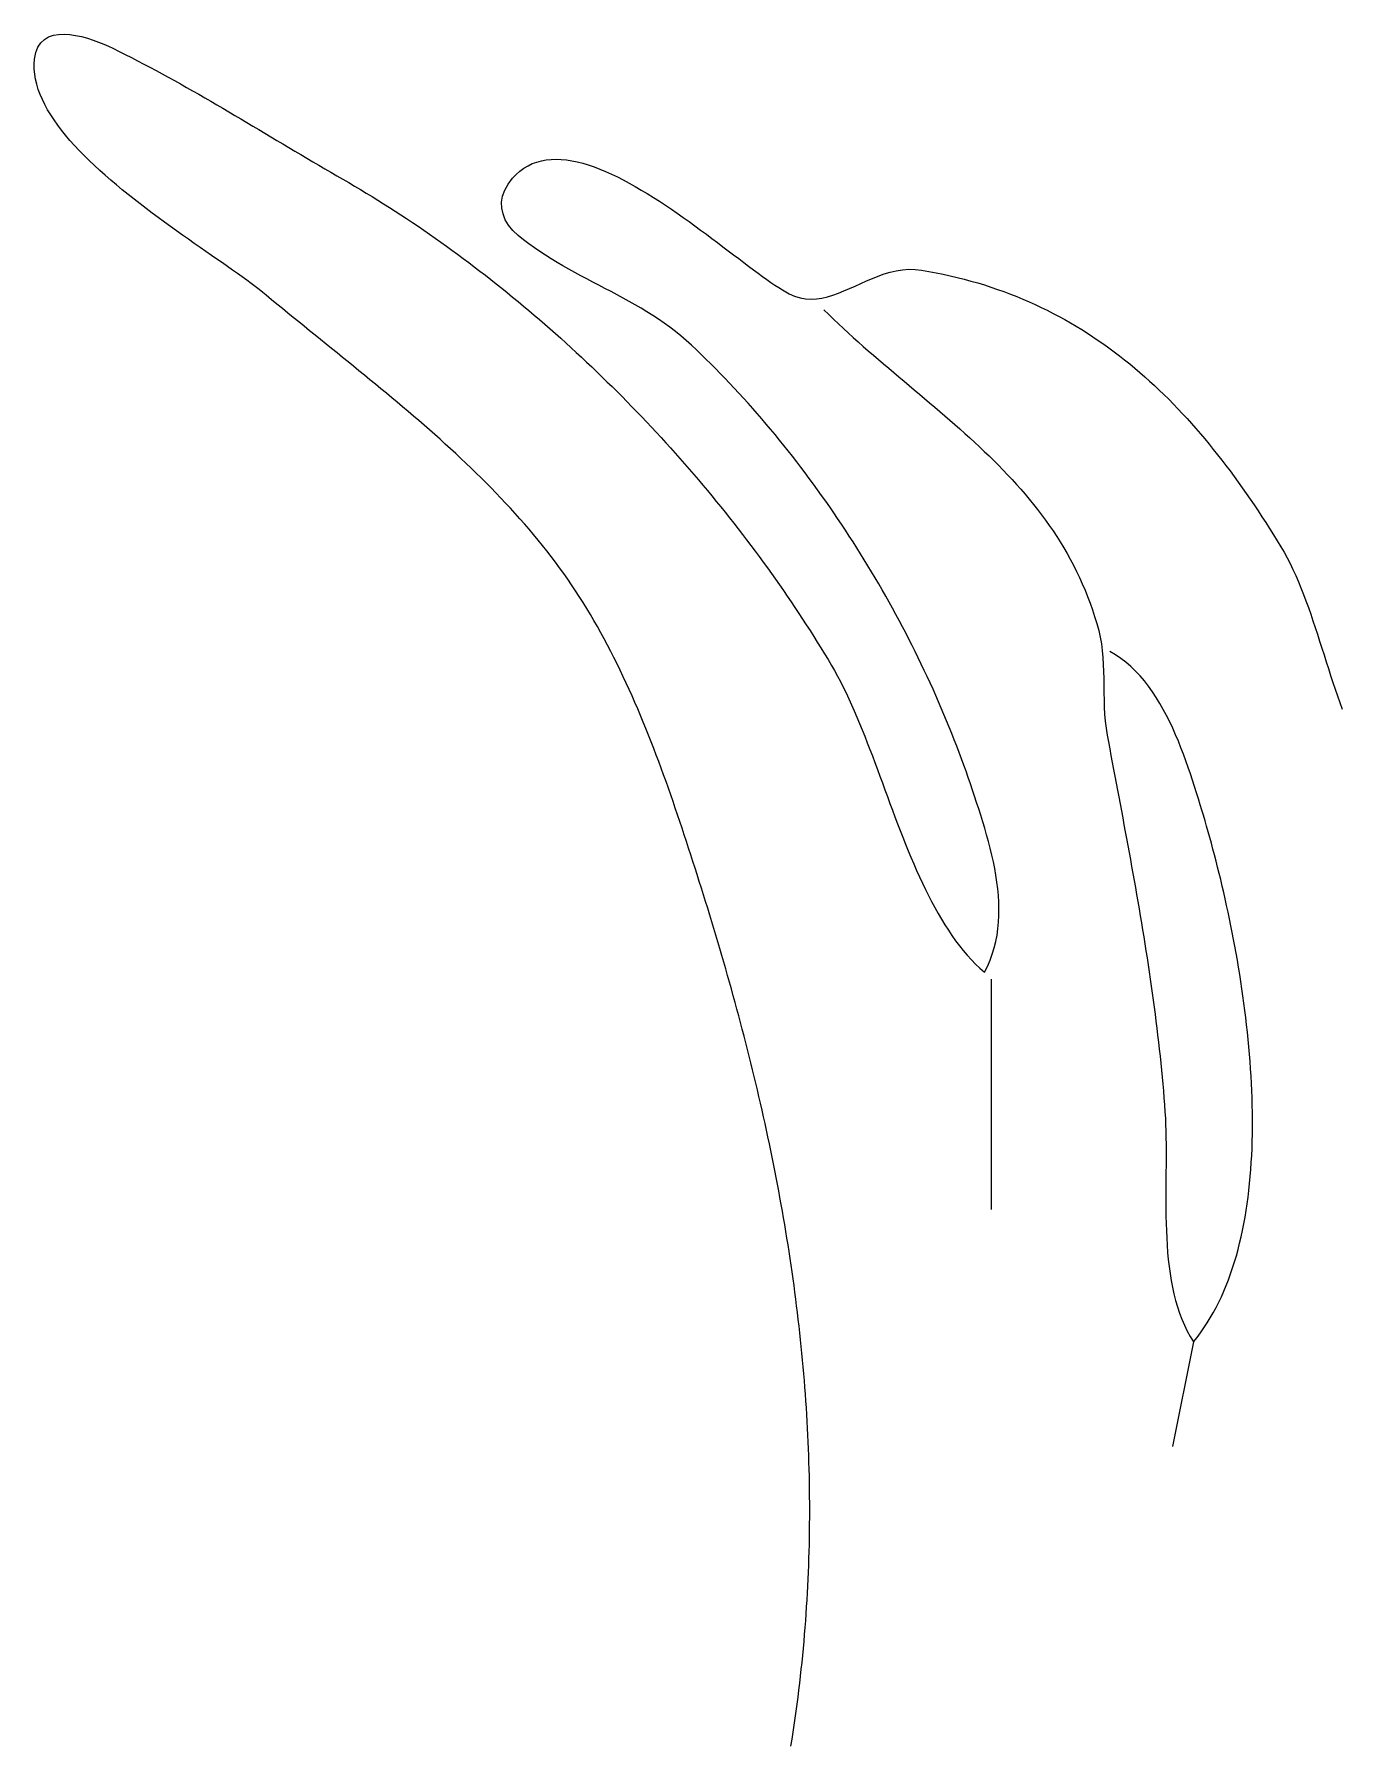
# Model space of a CAD drawing. Header units: millimetres. Extents: x 46 to 1464, y 30 to 1506.
# Drawn here: x 453.7 to 641, y 1260.4 to 1505.5 of the extents above; entities that cross this region are included whole.
import ezdxf

# ---------------------------------------------------------------- set-up
doc = ezdxf.new("R2010")
doc.units = ezdxf.units.MM
doc.layers.add('0_0_0', color=3, linetype='Continuous')

msp = doc.modelspace()

# ---------------------------------------------------------------- linework, layer by layer
at = {"layer": '0_0_0'}
for points in [[(562.268, 1260.0314), (562.4281, 1261.0373), (562.583, 1262.0425), (562.7328, 1263.0469), (562.8774, 1264.0506), (563.017, 1265.0536), (563.1515, 1266.0558), (563.2809, 1267.0573), (563.4053, 1268.0581), (563.5247, 1269.0582), (563.6392, 1270.0576), (563.7487, 1271.0563), (563.8532, 1272.0544), (563.9529, 1273.0517), (564.0477, 1274.0484), (564.1376, 1275.0444), (564.2226, 1276.0398), (564.3029, 1277.0345), (564.3784, 1278.0285), (564.4491, 1279.0219), (564.5151, 1280.0147), (564.5763, 1281.0069), (564.6329, 1281.9984), (564.6847, 1282.9894), (564.732, 1283.9797), (564.7746, 1284.9695), (564.8126, 1285.9586), (564.846, 1286.9472), (564.8749, 1287.9352), (564.8993, 1288.9226), (564.9191, 1289.9095), (564.9345, 1290.8958), (564.9454, 1291.8815), (564.9519, 1292.8667), (564.9539, 1293.8514), (564.9516, 1294.8356), (564.9449, 1295.8192), (564.9338, 1296.8023), (564.9185, 1297.785), (564.8988, 1298.7671), (564.8749, 1299.7487), (564.8467, 1300.7298), (564.8143, 1301.7105), (564.7777, 1302.6906), (564.7369, 1303.6704), (564.692, 1304.6496), (564.643, 1305.6284), (564.5898, 1306.6068), (564.5325, 1307.5847), (564.4712, 1308.5622), (564.4059, 1309.5392), (564.3365, 1310.5158), (564.2632, 1311.4921), (564.1859, 1312.4679), (564.1046, 1313.4433), (564.0194, 1314.4183), (563.9304, 1315.393), (563.8374, 1316.3673), (563.7406, 1317.3412), (563.64, 1318.3147), (563.5356, 1319.2879), (563.4274, 1320.2607), (563.3155, 1321.2332), (563.1998, 1322.2053), (563.0804, 1323.1772), (562.9573, 1324.1486), (562.8306, 1325.1198), (562.7003, 1326.0907), (562.5663, 1327.0613), (562.4287, 1328.0315), (562.2876, 1329.0015), (562.1429, 1329.9712), (561.9947, 1330.9406), (561.843, 1331.9098), (561.6879, 1332.8787), (561.5293, 1333.8473), (561.3672, 1334.8157), (561.2018, 1335.7839), (561.033, 1336.7518), (560.8608, 1337.7195), (560.6853, 1338.6869), (560.5065, 1339.6542), (560.3244, 1340.6212), (560.1391, 1341.5881), (559.9505, 1342.5548), (559.7587, 1343.5212), (559.5637, 1344.4875), (559.3656, 1345.4536), (559.1643, 1346.4196), (558.9599, 1347.3854), (558.7523, 1348.351), (558.5418, 1349.3165), (558.3281, 1350.2819), (558.1115, 1351.2471), (557.8918, 1352.2122), (557.6692, 1353.1772), (557.4436, 1354.142), (557.2151, 1355.1068), (556.9836, 1356.0715), (556.7493, 1357.036), (556.5122, 1358.0005), (556.2721, 1358.9649), (556.0293, 1359.9293), (555.7837, 1360.8936), (555.5353, 1361.8578), (555.2842, 1362.822), (555.0304, 1363.7861), (554.7738, 1364.7502), (554.5146, 1365.7143), (554.2528, 1366.6783), (553.9883, 1367.6423), (553.7212, 1368.6063), (553.4515, 1369.5704), (553.1793, 1370.5344), (552.9046, 1371.4984), (552.6273, 1372.4625), (552.3476, 1373.4266), (552.0654, 1374.3907), (551.7807, 1375.3548), (551.4937, 1376.319), (551.2042, 1377.2833), (550.9124, 1378.2476), (550.6183, 1379.2119), (550.3218, 1380.1764), (550.023, 1381.1409), (549.722, 1382.1055), (549.4187, 1383.0702), (549.1132, 1384.035), (548.8055, 1385), (548.5027, 1385.9447), (548.1981, 1386.8916), (547.8916, 1387.8403), (547.583, 1388.7907), (547.2721, 1389.7426), (546.9587, 1390.6957), (546.6426, 1391.6499), (546.3237, 1392.6049), (546.0017, 1393.5604), (545.6764, 1394.5164), (545.3478, 1395.4725), (545.0155, 1396.4286), (544.6794, 1397.3844), (544.3393, 1398.3397), (543.9951, 1399.2943), (543.6465, 1400.248), (543.2934, 1401.2006), (542.9355, 1402.1519), (542.5727, 1403.1016), (542.2048, 1404.0496), (541.8317, 1404.9955), (541.453, 1405.9393), (541.0687, 1406.8806), (540.6786, 1407.8193), (540.2824, 1408.7552), (539.88, 1409.688), (539.4711, 1410.6175), (539.0557, 1411.5436), (538.6335, 1412.4659), (538.2044, 1413.3843), (537.7681, 1414.2986), (537.3245, 1415.2085), (536.8733, 1416.1139), (536.4144, 1417.0145), (535.9476, 1417.91), (535.4728, 1418.8004), (534.9897, 1419.6853), (534.4981, 1420.5646), (533.9979, 1421.4381), (533.4888, 1422.3055), (532.9707, 1423.1665), (532.4435, 1424.0211), (531.9068, 1424.869), (531.3606, 1425.7099), (530.8046, 1426.5437), (530.2387, 1427.3701), (529.6626, 1428.1889), (529.0763, 1429), (528.476, 1429.8092), (527.8669, 1430.6112), (527.2494, 1431.4061), (526.6235, 1432.1942), (525.9895, 1432.9755), (525.3476, 1433.7502), (524.698, 1434.5185), (524.0409, 1435.2805), (523.3765, 1436.0364), (522.7051, 1436.7863), (522.0267, 1437.5303), (521.3418, 1438.2687), (520.6503, 1439.0016), (519.9526, 1439.729), (519.2489, 1440.4513), (518.5394, 1441.1685), (517.8242, 1441.8807), (517.1037, 1442.5882), (516.3779, 1443.2911), (515.6471, 1443.9895), (514.9116, 1444.6836), (514.1714, 1445.3735), (513.4269, 1446.0595), (512.6783, 1446.7415), (511.9257, 1447.4199), (511.1693, 1448.0947), (510.4094, 1448.7661), (509.6462, 1449.4343), (508.8798, 1450.0994), (508.1106, 1450.7615), (507.3386, 1451.4208), (506.5641, 1452.0775), (505.7874, 1452.7317), (505.0085, 1453.3835), (504.2278, 1454.0332), (503.4455, 1454.6809), (502.6616, 1455.3266), (501.8766, 1455.9706), (501.0905, 1456.6131), (500.3035, 1457.2541), (499.516, 1457.8938), (498.728, 1458.5325), (497.9398, 1459.1701), (497.1516, 1459.8069), (496.3636, 1460.4431), (495.5761, 1461.0787), (494.7891, 1461.714), (494.003, 1462.3491), (493.218, 1462.9841), (492.4341, 1463.6192), (491.6518, 1464.2545), (490.8711, 1464.8903), (490.0923, 1465.5266), (489.3156, 1466.1636), (488.5411, 1466.8014), (487.7692, 1467.4403), (487, 1468.0803), (486.5138, 1468.4779), (485.9909, 1468.8911), (485.4331, 1469.3195), (484.8421, 1469.7628), (484.2199, 1470.2205), (483.5683, 1470.6923), (482.8891, 1471.1778), (482.1842, 1471.6766), (481.4554, 1472.1885), (480.7046, 1472.713), (479.9336, 1473.2497), (479.1442, 1473.7982), (478.3384, 1474.3583), (477.5179, 1474.9295), (476.6846, 1475.5115), (475.8404, 1476.1038), (474.987, 1476.7062), (474.1264, 1477.3182), (473.2603, 1477.9395), (472.3907, 1478.5697), (471.5193, 1479.2084), (470.6481, 1479.8553), (469.7788, 1480.5101), (468.9133, 1481.1722), (468.0535, 1481.8414), (467.2011, 1482.5173), (466.3581, 1483.1995), (465.5263, 1483.8876), (464.7075, 1484.5813), (463.9035, 1485.2803), (463.1163, 1485.984), (462.3477, 1486.6923), (461.5995, 1487.4046), (460.8735, 1488.1206), (460.1716, 1488.84), (459.4957, 1489.5624), (458.8475, 1490.2874), (458.229, 1491.0147), (457.642, 1491.7438), (457.0883, 1492.4745), (456.5697, 1493.2062), (456.0882, 1493.9388), (455.6456, 1494.6717), (455.2436, 1495.4046), (454.8842, 1496.1372), (454.5692, 1496.8691), (454.3004, 1497.5999), (454.0798, 1498.3293), (453.909, 1499.0568), (453.79, 1499.7821), (453.7247, 1500.5048), (453.7148, 1501.2246), (453.7623, 1501.9412), (453.9405, 1502.8824), (454.2458, 1503.6586), (454.6648, 1504.2815), (455.1841, 1504.7627), (455.7905, 1505.1141), (456.4705, 1505.3475), (457.2109, 1505.4745), (457.9983, 1505.507), (458.8194, 1505.4567), (459.6608, 1505.3354), (460.5092, 1505.1548), (461.3513, 1504.9267), (462.1737, 1504.6628), (462.9631, 1504.375), (463.7062, 1504.0749), (464.3896, 1503.7744), (465, 1503.4852), (465.8907, 1503.0443), (466.7795, 1502.5978), (467.6663, 1502.146), (468.5513, 1501.6891), (469.4345, 1501.2274), (470.3159, 1500.761), (471.1956, 1500.2901), (472.0738, 1499.815), (472.9504, 1499.336), (473.8255, 1498.8531), (474.6992, 1498.3668), (475.5716, 1497.8771), (476.4427, 1497.3843), (477.3126, 1496.8887), (478.1814, 1496.3904), (479.0491, 1495.8897), (479.9157, 1495.3868), (480.7815, 1494.882), (481.6463, 1494.3754), (482.5104, 1493.8672), (483.3736, 1493.3578), (484.2363, 1492.8473), (485.0983, 1492.3359), (485.9597, 1491.824), (486.8207, 1491.3116), (487.6813, 1490.799), (488.5415, 1490.2865), (489.4014, 1489.7743), (490.2611, 1489.2625), (491.1207, 1488.7515), (491.9802, 1488.2414), (492.8397, 1487.7325), (493.6992, 1487.2249), (494.5589, 1486.719), (495.4187, 1486.2149), (496.2788, 1485.7129), (497.1392, 1485.2132), (498, 1484.716), (498.8389, 1484.2295), (499.6762, 1483.7373), (500.5121, 1483.2394), (501.3463, 1482.7358), (502.1788, 1482.2267), (503.0097, 1481.712), (503.8389, 1481.1919), (504.6663, 1480.6662), (505.4919, 1480.1352), (506.3157, 1479.5988), (507.1376, 1479.0571), (507.9575, 1478.5101), (508.7756, 1477.9578), (509.5916, 1477.4004), (510.4056, 1476.8379), (511.2175, 1476.2702), (512.0274, 1475.6975), (512.8351, 1475.1198), (513.6406, 1474.5371), (514.4438, 1473.9495), (515.2448, 1473.357), (516.0436, 1472.7597), (516.8399, 1472.1577), (517.6339, 1471.5509), (518.4255, 1470.9394), (519.2146, 1470.3232), (520.0013, 1469.7025), (520.7854, 1469.0772), (521.5669, 1468.4474), (522.3458, 1467.8131), (523.1221, 1467.1744), (523.8957, 1466.5313), (524.6665, 1465.8839), (525.4346, 1465.2322), (526.1999, 1464.5762), (526.9623, 1463.9161), (527.7219, 1463.2518), (528.4785, 1462.5834), (529.2322, 1461.911), (529.9829, 1461.2345), (530.7305, 1460.5541), (531.4751, 1459.8697), (532.2166, 1459.1815), (532.9549, 1458.4894), (533.69, 1457.7935), (534.4219, 1457.0939), (535.1505, 1456.3906), (535.8759, 1455.6836), (536.5978, 1454.973), (537.3164, 1454.2589), (538.0316, 1453.5412), (538.7433, 1452.8201), (539.4515, 1452.0955), (540.1562, 1451.3675), (540.8573, 1450.6362), (541.5547, 1449.9016), (542.2486, 1449.1638), (542.9387, 1448.4227), (543.6251, 1447.6785), (544.3077, 1446.9312), (544.9865, 1446.1808), (545.6615, 1445.4273), (546.3326, 1444.6709), (546.9998, 1443.9116), (547.6629, 1443.1493), (548.3221, 1442.3843), (548.9773, 1441.6164), (549.6284, 1440.8457), (550.2753, 1440.0724), (550.9181, 1439.2964), (551.5567, 1438.5178), (552.1911, 1437.7365), (552.8212, 1436.9528), (553.4469, 1436.1666), (554.0684, 1435.3779), (554.6854, 1434.5869), (555.298, 1433.7935), (555.9062, 1432.9977), (556.5098, 1432.1998), (557.1089, 1431.3996), (557.7034, 1430.5972), (558.2933, 1429.7927), (558.8785, 1428.9862), (559.4591, 1428.1776), (560.0349, 1427.367), (560.6059, 1426.5544), (561.1721, 1425.74), (561.7335, 1424.9237), (562.2899, 1424.1056), (562.8414, 1423.2858), (563.388, 1422.4642), (563.9296, 1421.6409), (564.4661, 1420.816), (564.9975, 1419.9896), (565.5238, 1419.1615), (566.0449, 1418.332), (566.5608, 1417.5011), (567.0715, 1416.6687), (567.577, 1415.835), (568.0771, 1415), (568.5127, 1414.2497), (568.9396, 1413.4787), (569.3584, 1412.6878), (569.7695, 1411.878), (570.1734, 1411.0505), (570.5708, 1410.206), (570.962, 1409.3458), (571.3476, 1408.4707), (571.7282, 1407.5817), (572.1043, 1406.6799), (572.4763, 1405.7663), (572.8448, 1404.8418), (573.2103, 1403.9075), (573.5733, 1402.9644), (573.9344, 1402.0134), (574.294, 1401.0556), (574.6527, 1400.0919), (575.0111, 1399.1234), (575.3695, 1398.1511), (575.7285, 1397.176), (576.0887, 1396.199), (576.4506, 1395.2211), (576.8147, 1394.2435), (577.1815, 1393.267), (577.5514, 1392.2927), (577.9252, 1391.3215), (578.3032, 1390.3546), (578.6859, 1389.3928), (579.074, 1388.4371), (579.4679, 1387.4887), (579.8681, 1386.5484), (580.2752, 1385.6173), (580.6896, 1384.6963), (581.1119, 1383.7866), (581.5426, 1382.889), (581.9823, 1382.0046), (582.4314, 1381.1343), (582.8904, 1380.2793), (583.3599, 1379.4404), (583.8405, 1378.6187), (584.3325, 1377.8152), (584.8365, 1377.0308), (585.3532, 1376.2667), (585.8828, 1375.5237), (586.4261, 1374.8029), (586.9835, 1374.1053), (587.5554, 1373.4318), (588.1426, 1372.7836), (588.7453, 1372.1615), (589.3643, 1371.5666), (590, 1371), (590.4354, 1371.8494), (590.8148, 1372.7148), (591.1404, 1373.595), (591.4145, 1374.489), (591.6392, 1375.3955), (591.8168, 1376.3134), (591.9495, 1377.2417), (592.0394, 1378.1792), (592.0889, 1379.1248), (592.1002, 1380.0773), (592.0754, 1381.0356), (592.0168, 1381.9987), (591.9265, 1382.9653), (591.8069, 1383.9344), (591.6602, 1384.9048), (591.4885, 1385.8754), (591.294, 1386.8451), (591.0791, 1387.8128), (590.8459, 1388.7772), (590.5966, 1389.7374), (590.3335, 1390.6921), (590.0587, 1391.6404), (589.7745, 1392.5809), (589.4831, 1393.5126), (589.1868, 1394.4344), (588.8877, 1395.3452), (588.5881, 1396.2438), (588.2901, 1397.1291), (587.9961, 1398), (587.6867, 1398.9063), (587.3702, 1399.813), (587.0468, 1400.7199), (586.7164, 1401.627), (586.3791, 1402.5342), (586.035, 1403.4413), (585.684, 1404.3483), (585.3263, 1405.255), (584.9619, 1406.1614), (584.5909, 1407.0674), (584.2133, 1407.9728), (583.8291, 1408.8775), (583.4384, 1409.7815), (583.0413, 1410.6847), (582.6378, 1411.587), (582.228, 1412.4882), (581.8119, 1413.3883), (581.3896, 1414.2871), (580.9611, 1415.1846), (580.5264, 1416.0807), (580.0857, 1416.9752), (579.6389, 1417.8682), (579.1862, 1418.7593), (578.7276, 1419.6487), (578.2631, 1420.5361), (577.7927, 1421.4215), (577.3166, 1422.3047), (576.8348, 1423.1858), (576.3473, 1424.0645), (575.8542, 1424.9407), (575.3556, 1425.8145), (574.8514, 1426.6856), (574.3418, 1427.554), (573.8267, 1428.4196), (573.3063, 1429.2822), (572.7806, 1430.1419), (572.2497, 1430.9984), (571.7135, 1431.8517), (571.1722, 1432.7016), (570.6258, 1433.5482), (570.0744, 1434.3912), (569.518, 1435.2306), (568.9566, 1436.0663), (568.3903, 1436.8982), (567.8192, 1437.7262), (567.2433, 1438.5501), (566.6627, 1439.37), (566.0774, 1440.1856), (565.4874, 1440.9969), (564.8929, 1441.8038), (564.2939, 1442.6062), (563.6903, 1443.404), (563.0824, 1444.1971), (562.47, 1444.9853), (561.8534, 1445.7687), (561.2324, 1446.547), (560.6073, 1447.3203), (559.9779, 1448.0883), (559.3445, 1448.851), (558.707, 1449.6083), (558.0655, 1450.3602), (557.42, 1451.1064), (556.7706, 1451.8469), (556.1173, 1452.5816), (555.4603, 1453.3104), (554.7995, 1454.0332), (554.1349, 1454.75), (553.4668, 1455.4605), (552.795, 1456.1647), (552.1197, 1456.8625), (551.4408, 1457.5538), (550.7586, 1458.2386), (550.0729, 1458.9166), (549.3839, 1459.5878), (548.6916, 1460.2522), (547.9961, 1460.9096), (547.244, 1461.5927), (546.4764, 1462.2479), (545.6944, 1462.877), (544.8989, 1463.4819), (544.0912, 1464.0644), (543.2724, 1464.6262), (542.4435, 1465.1693), (541.6057, 1465.6953), (540.76, 1466.2062), (539.9076, 1466.7037), (539.0496, 1467.1897), (538.1871, 1467.666), (537.3211, 1468.1344), (536.4529, 1468.5967), (535.5834, 1469.0547), (534.7138, 1469.5103), (533.8453, 1469.9653), (532.9789, 1470.4214), (532.1156, 1470.8806), (531.2567, 1471.3445), (530.4033, 1471.8151), (529.5563, 1472.2942), (528.7171, 1472.7835), (527.8865, 1473.2849), (527.0658, 1473.8002), (526.2561, 1474.3312), (525.4584, 1474.8798), (524.6739, 1475.4477), (523.9037, 1476.0368), (523.1489, 1476.6489), (522.3864, 1477.3658), (521.7649, 1478.1224), (521.2882, 1478.9124), (520.96, 1479.7294), (520.7841, 1480.5674), (520.7644, 1481.42), (520.9045, 1482.281), (521.2084, 1483.1441), (521.6798, 1484.0031), (522.3225, 1484.8518), (522.8397, 1485.3987), (523.3836, 1485.8794), (523.953, 1486.2957), (524.5469, 1486.6498), (525.1642, 1486.9435), (525.8039, 1487.1788), (526.4648, 1487.3576), (527.1461, 1487.482), (527.8465, 1487.5539), (528.565, 1487.5752), (529.3006, 1487.548), (530.0521, 1487.4741), (530.8186, 1487.3556), (531.599, 1487.1944), (532.3922, 1486.9925), (533.1971, 1486.7518), (534.0127, 1486.4744), (534.8379, 1486.1621), (535.6717, 1485.8169), (536.5129, 1485.4408), (537.3607, 1485.0358), (538.2137, 1484.6038), (539.0711, 1484.1468), (539.9318, 1483.6668), (540.7946, 1483.1657), (541.6586, 1482.6455), (542.5226, 1482.1081), (543.3857, 1481.5555), (544.2466, 1480.9897), (545.1045, 1480.4126), (545.9582, 1479.8263), (546.8066, 1479.2326), (547.6487, 1478.6335), (548.4835, 1478.0311), (549.3098, 1477.4272), (550.1266, 1476.8238), (550.9329, 1476.2229), (551.7276, 1475.6264), (552.5095, 1475.0364), (553.2778, 1474.4548), (554.0312, 1473.8835), (554.7688, 1473.3245), (555.4895, 1472.7798), (556.1922, 1472.2513), (556.8758, 1471.741), (557.5393, 1471.2509), (558.1816, 1470.7829), (558.8017, 1470.339), (559.3986, 1469.9212), (559.971, 1469.5313), (560.5181, 1469.1715), (561.0386, 1468.8436), (561.5316, 1468.5496), (561.9961, 1468.2916), (562.7851, 1467.9313), (563.5713, 1467.6863), (564.3554, 1467.5466), (565.1383, 1467.5024), (565.9211, 1467.5438), (566.7045, 1467.6609), (567.4895, 1467.8439), (568.277, 1468.0829), (569.0678, 1468.368), (569.863, 1468.6893), (570.6633, 1469.037), (571.4697, 1469.4013), (572.2831, 1469.7721), (573.1044, 1470.1398), (573.9345, 1470.4943), (574.7742, 1470.8258), (575.6246, 1471.1246), (576.4865, 1471.3805), (577.3608, 1471.5839), (578.2483, 1471.7249), (579.1501, 1471.7935), (580.067, 1471.7799), (581, 1471.6743), (582.0448, 1471.494), (583.0783, 1471.2995), (584.1006, 1471.0906), (585.1117, 1470.8677), (586.1118, 1470.6308), (587.1011, 1470.38), (588.0796, 1470.1154), (589.0474, 1469.8373), (590.0047, 1469.5456), (590.9516, 1469.2405), (591.8881, 1468.9222), (592.8145, 1468.5908), (593.7307, 1468.2464), (594.6371, 1467.889), (595.5335, 1467.5189), (596.4203, 1467.1362), (597.2974, 1466.741), (598.1651, 1466.3333), (599.0233, 1465.9134), (599.8723, 1465.4814), (600.7122, 1465.0373), (601.543, 1464.5814), (602.3649, 1464.1136), (603.1779, 1463.6342), (603.9823, 1463.1433), (604.7782, 1462.641), (605.5656, 1462.1273), (606.3446, 1461.6026), (607.1154, 1461.0668), (607.8781, 1460.5201), (608.6328, 1459.9625), (609.3797, 1459.3944), (610.1188, 1458.8157), (610.8502, 1458.2265), (611.5741, 1457.6271), (612.2906, 1457.0175), (612.9999, 1456.3978), (613.7019, 1455.7682), (614.3969, 1455.1288), (615.0849, 1454.4798), (615.7661, 1453.8212), (616.4405, 1453.1531), (617.1084, 1452.4757), (617.7698, 1451.7892), (618.4248, 1451.0936), (619.0736, 1450.389), (619.7162, 1449.6756), (620.3528, 1448.9535), (620.9835, 1448.2229), (621.6084, 1447.4838), (622.2277, 1446.7364), (622.8414, 1445.9808), (623.4496, 1445.2171), (624.0525, 1444.4454), (624.6503, 1443.666), (625.2429, 1442.8788), (625.8305, 1442.084), (626.4133, 1441.2818), (626.9913, 1440.4722), (627.5647, 1439.6554), (628.1336, 1438.8315), (628.6981, 1438.0007), (629.2583, 1437.163), (629.8144, 1436.3186), (630.3664, 1435.4675), (630.9144, 1434.61), (631.4587, 1433.7462), (631.9992, 1432.8761), (632.5362, 1432), (632.9933, 1431.222), (633.4334, 1430.4201), (633.8576, 1429.5958), (634.267, 1428.7504), (634.6626, 1427.8854), (635.0455, 1427.0023), (635.4168, 1426.1026), (635.7775, 1425.1876), (636.1288, 1424.2589), (636.4716, 1423.3179), (636.807, 1422.3661), (637.1362, 1421.405), (637.4602, 1420.4359), (637.78, 1419.4604), (638.0968, 1418.4799), (638.4116, 1417.4958), (638.7254, 1416.5097), (639.0394, 1415.523), (639.3547, 1414.5371), (639.6722, 1413.5535), (639.993, 1412.5736), (640.3183, 1411.599), (640.6491, 1410.631), (640.9865, 1409.6712), (641.3315, 1408.721)], [(567, 1466), (567.6855, 1465.3233), (568.3772, 1464.6532), (569.0748, 1463.9892), (569.7777, 1463.3309), (570.4855, 1462.678), (571.1979, 1462.0301), (571.9145, 1461.3867), (572.6348, 1460.7476), (573.3585, 1460.1123), (574.0851, 1459.4805), (574.8142, 1458.8517), (575.5454, 1458.2257), (576.2784, 1457.602), (577.0126, 1456.9802), (577.7478, 1456.36), (578.4834, 1455.741), (579.2192, 1455.1228), (579.9546, 1454.5051), (580.6893, 1453.8874), (581.4228, 1453.2693), (582.1548, 1452.6506), (582.8849, 1452.0307), (583.6126, 1451.4094), (584.3375, 1450.7863), (585.0593, 1450.1609), (585.7775, 1449.533), (586.4918, 1448.902), (587.2016, 1448.2677), (587.9066, 1447.6297), (588.6065, 1446.9875), (589.3007, 1446.3409), (589.989, 1445.6894), (590.6708, 1445.0326), (591.3457, 1444.3702), (592.0135, 1443.7018), (592.6736, 1443.027), (593.3256, 1442.3454), (593.9692, 1441.6567), (594.604, 1440.9604), (595.2295, 1440.2563), (595.8453, 1439.5438), (596.451, 1438.8227), (597.0462, 1438.0926), (597.6306, 1437.353), (598.2036, 1436.6037), (598.7649, 1435.8441), (599.3142, 1435.074), (599.8509, 1434.293), (600.3746, 1433.5007), (600.8851, 1432.6966), (601.3818, 1431.8805), (601.8643, 1431.0519), (602.3323, 1430.2105), (602.7853, 1429.3559), (603.223, 1428.4877), (603.6449, 1427.6056), (604.0506, 1426.7091), (604.4398, 1425.7978), (604.8119, 1424.8715), (605.1666, 1423.9297), (605.5036, 1422.972), (605.8223, 1421.998), (606.1224, 1421.0075), (606.4035, 1420), (606.6238, 1419.0596), (606.7929, 1418.1001), (606.918, 1417.1238), (607.0062, 1416.1333), (607.0649, 1415.131), (607.1012, 1414.1194), (607.1224, 1413.1008), (607.1355, 1412.0778), (607.148, 1411.0529), (607.1669, 1410.0285), (607.1995, 1409.007), (607.253, 1407.991), (607.3346, 1406.9828), (607.4515, 1405.985), (607.611, 1405), (607.7943, 1404.0225), (607.9785, 1403.0431), (608.1634, 1402.0618), (608.3489, 1401.0787), (608.535, 1400.0937), (608.7214, 1399.107), (608.9081, 1398.1186), (609.095, 1397.1287), (609.2819, 1396.1372), (609.4687, 1395.1442), (609.6554, 1394.1499), (609.8418, 1393.1542), (610.0278, 1392.1572), (610.2133, 1391.1591), (610.3981, 1390.1598), (610.5822, 1389.1594), (610.7655, 1388.1581), (610.9477, 1387.1558), (611.1289, 1386.1526), (611.3089, 1385.1486), (611.4876, 1384.1438), (611.6649, 1383.1384), (611.8406, 1382.1324), (612.0147, 1381.1258), (612.1871, 1380.1188), (612.3575, 1379.1113), (612.526, 1378.1035), (612.6924, 1377.0954), (612.8565, 1376.0871), (613.0184, 1375.0786), (613.1777, 1374.07), (613.3346, 1373.0614), (613.4888, 1372.0529), (613.6402, 1371.0445), (613.7887, 1370.0362), (613.9342, 1369.0282), (614.0765, 1368.0205), (614.2157, 1367.0132), (614.3515, 1366.0063), (614.4839, 1364.9999), (614.6126, 1363.9941), (614.7377, 1362.9889), (614.859, 1361.9844), (614.9764, 1360.9807), (615.0898, 1359.9778), (615.199, 1358.9758), (615.304, 1357.9747), (615.4046, 1356.9747), (615.5007, 1355.9758), (615.5923, 1354.9781), (615.6791, 1353.9815), (615.7612, 1352.9863), (615.8383, 1351.9924), (615.9104, 1351), (615.9649, 1350.1057), (616.0058, 1349.1899), (616.0347, 1348.2542), (616.0533, 1347.3001), (616.0632, 1346.3292), (616.0661, 1345.3431), (616.0637, 1344.3433), (616.0575, 1343.3316), (616.0492, 1342.3094), (616.0406, 1341.2783), (616.0331, 1340.24), (616.0286, 1339.196), (616.0286, 1338.1479), (616.0347, 1337.0972), (616.0488, 1336.0457), (616.0722, 1334.9948), (616.1069, 1333.9462), (616.1543, 1332.9013), (616.2162, 1331.8619), (616.2941, 1330.8295), (616.3899, 1329.8057), (616.505, 1328.7921), (616.6411, 1327.7903), (616.8, 1326.8018), (616.9831, 1325.8282), (617.1923, 1324.8711), (617.4292, 1323.9322), (617.6953, 1323.013), (617.9924, 1322.115), (618.3221, 1321.2399), (618.6861, 1320.3893), (619.0859, 1319.5647), (619.5233, 1318.7677), (620, 1318), (620.5169, 1318.652), (621.015, 1319.3221), (621.4945, 1320.0099), (621.9556, 1320.7149), (622.3987, 1321.4367), (622.8239, 1322.175), (623.2314, 1322.9291), (623.6215, 1323.6989), (623.9945, 1324.4837), (624.3506, 1325.2833), (624.69, 1326.0972), (625.013, 1326.9249), (625.3199, 1327.7661), (625.6107, 1328.6203), (625.8859, 1329.4871), (626.1456, 1330.3661), (626.3901, 1331.2569), (626.6197, 1332.159), (626.8344, 1333.0721), (627.0347, 1333.9956), (627.2208, 1334.9293), (627.3928, 1335.8726), (627.5511, 1336.8252), (627.6958, 1337.7865), (627.8272, 1338.7563), (627.9456, 1339.7341), (628.0512, 1340.7194), (628.1443, 1341.7119), (628.225, 1342.7111), (628.2936, 1343.7166), (628.3504, 1344.728), (628.3956, 1345.7448), (628.4294, 1346.7667), (628.4521, 1347.7932), (628.464, 1348.8239), (628.4652, 1349.8584), (628.456, 1350.8963), (628.4367, 1351.9371), (628.4075, 1352.9804), (628.3685, 1354.0258), (628.3202, 1355.0729), (628.2627, 1356.1212), (628.1962, 1357.1704), (628.1211, 1358.22), (628.0374, 1359.2696), (627.9456, 1360.3188), (627.8458, 1361.3671), (627.7382, 1362.4142), (627.6232, 1363.4596), (627.5009, 1364.5029), (627.3715, 1365.5437), (627.2354, 1366.5815), (627.0928, 1367.6159), (626.9439, 1368.6466), (626.789, 1369.6731), (626.6282, 1370.6949), (626.4619, 1371.7117), (626.2902, 1372.723), (626.1135, 1373.7285), (625.9319, 1374.7276), (625.7457, 1375.72), (625.5552, 1376.7052), (625.3605, 1377.6829), (625.162, 1378.6526), (624.9598, 1379.6139), (624.7542, 1380.5664), (624.5455, 1381.5096), (624.3339, 1382.4431), (624.1196, 1383.3666), (623.9029, 1384.2795), (623.684, 1385.1815), (623.4631, 1386.0722), (623.2406, 1386.951), (623.0165, 1387.8177), (622.7913, 1388.6718), (622.5651, 1389.5129), (622.3381, 1390.3405), (622.1107, 1391.1542), (621.8829, 1391.9536), (621.6552, 1392.7383), (621.4277, 1393.5079), (621.2007, 1394.2619), (620.9744, 1395), (620.709, 1395.8561), (620.4354, 1396.7326), (620.1525, 1397.6265), (619.8594, 1398.5351), (619.555, 1399.4555), (619.2383, 1400.385), (618.9085, 1401.3206), (618.5643, 1402.2597), (618.205, 1403.1993), (617.8294, 1404.1367), (617.4366, 1405.069), (617.0256, 1405.9934), (616.5954, 1406.9072), (616.1451, 1407.8074), (615.6735, 1408.6913), (615.1797, 1409.5561), (614.6628, 1410.3989), (614.1216, 1411.2169), (613.5554, 1412.0074), (612.9629, 1412.7674), (612.3433, 1413.4943), (611.6956, 1414.1851), (611.0187, 1414.837), (610.3117, 1415.4473), (609.5736, 1416.0131), (608.8033, 1416.5316), (608, 1417)], [(591, 1370), (591, 1337)], [(620, 1318), (617, 1303)]]:
    msp.add_lwpolyline(points, dxfattribs=at)

doc.saveas('drawing.dxf')
